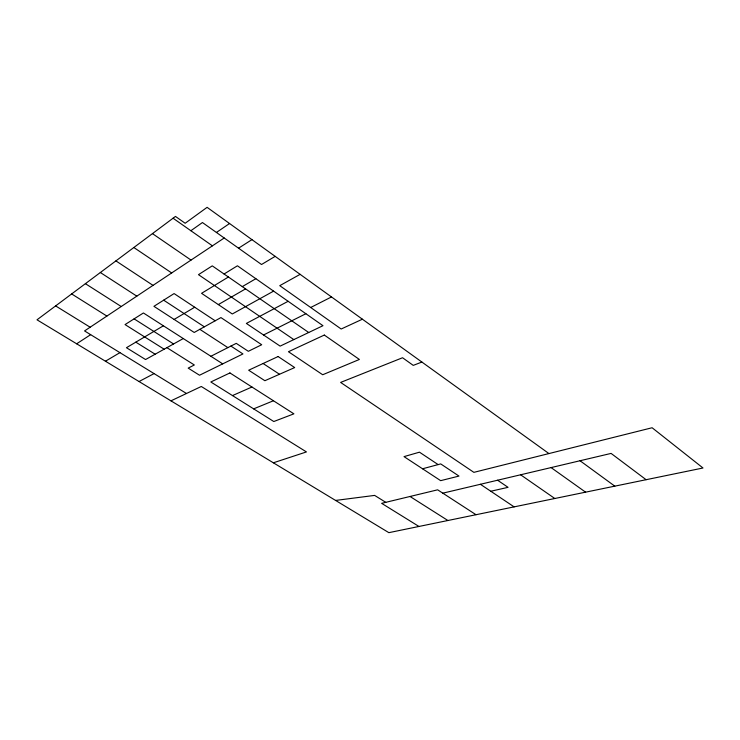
<?xml version="1.0" encoding="UTF-8"?>
<svg xmlns="http://www.w3.org/2000/svg" width="740" height="740" viewBox="0 0 740 740"><rect width="100%" height="100%" fill="white"/><g stroke="black" fill="none" stroke-linecap="round" stroke-linejoin="round"><path stroke-width="1.11" d="M190.883 230.723L202.446 222.537L261.525 264.504L275.16 256.364M216.413 232.462L229.557 223.517M224.211 237.993L84.564 330.928L186.48 393.495M76.645 343.795L90.65 334.665M238.558 248.187L251.942 239.64M224.063 274.013L237.429 265.789L322.973 325.702L280.127 346.126L246.355 323.426L288.128 301.3M228.41 277.01L201.567 293.318L232.295 313.973L273.606 291.125M163.401 325.794L126.447 347.717L145.567 359.538L183.279 338.55M174.131 319.43L194.703 307.23M105.441 361.213L119.936 352.647M242.294 286.611L255.864 278.703M218.337 304.584L245.569 288.868M300.125 274.346L279.757 285.668L341.177 329.013L362.397 319.208M139.028 381.535L154.068 373.598M210.891 356.273L236.245 343.36L248.326 351.306L261.701 344.738L220.936 317.58L194.213 332.464L153.929 306.332L174.094 293.577L215.174 320.79M310.689 307.498L331.492 296.943M263.551 334.98L305.879 313.723M170.949 400.839L201.299 386.483L306.453 451.927L273.365 462.796M232.49 395.576L251.952 387.011M253.644 408.868L273.439 400.756M421.893 362.054L413.253 365.384L402.551 357.744L340.622 382.423L473.877 472.351L652.107 427.748L703 467.995L388.861 532.661L37 319.81L175.472 216.431L185.167 223.258L207.098 207.339L548.932 453.565M422.549 468.781L440.716 463.906L458.985 476.079L440.661 480.658L404.012 456.617L419.469 452.177L438.145 464.6M442.816 493.164L611.092 453.407L646.113 479.705M490.796 491.249L508.056 487.336L497.585 480.223M335.581 500.434L374.634 495.402L385.771 502.33M55.62 305.907L90.141 327.219M418.96 526.464L381.627 503.329L437.654 489.815L476.014 514.716M135.818 342.157L155.141 354.21M164.141 349.206L125.051 324.582L143.421 312.974L222.712 363.867M71.65 293.937L106.884 316.072M166.907 347.661L194.333 364.977L188.182 368.113L199.523 375.236L242.942 353.942L230.908 346.07M410.025 496.475L447.904 520.507M134.097 318.866L173.567 343.952M85.396 283.679L121.231 306.526M100.344 272.514L136.817 296.157M199.837 329.328L227.883 347.624M163.669 300.172L204.342 326.821M263.107 363.507L279.498 374.264M115.912 260.896L153.023 285.372M480.399 484.284L514.115 506.872M133.838 247.511L171.68 272.958M293.826 339.595L198.477 274.66L212.269 265.864L308.71 332.5M152.449 233.618L191.022 260.082M520.609 474.784L554.806 498.501M173.067 218.226L212.417 245.837M551.078 467.588L585.59 492.165M580.03 460.743L614.811 486.152M229.937 372.942L210.826 381.979L273.8 421.523L293.9 413.836L229.937 372.942M278.111 356.532L248.668 370.213L264.883 380.712L294.696 367.567L278.111 356.532M324.314 335.063L288.452 351.722L322.696 374.745L359.39 359.455L324.314 335.063"/></g></svg>
